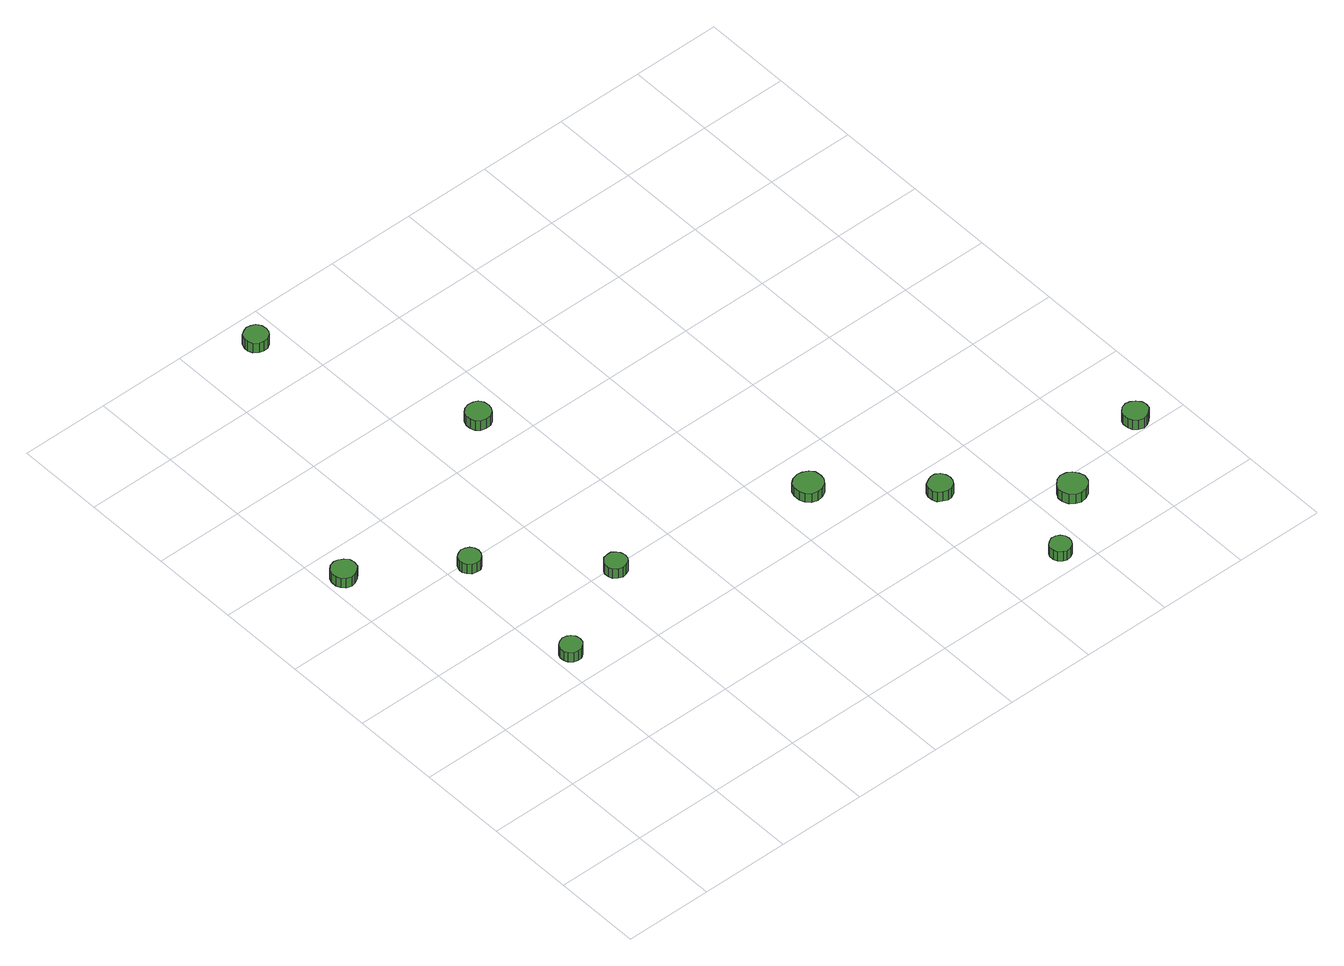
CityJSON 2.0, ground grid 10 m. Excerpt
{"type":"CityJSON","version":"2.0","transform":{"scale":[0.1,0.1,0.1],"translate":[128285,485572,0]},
"CityObjects":{
"tree1":{"type":"SolitaryVegetationObject","attributes":{"function":"something"},"geometry":[{"type":"MultiSurface","lod":"1","boundaries":[[[0,1,2,3,4,5,6,7,8,9,10,11,12,13,14]],[[15,16,17,18,19,20,21,22,23,24,25,26,27,28,29]],[[0,29,28,1]],[[1,28,27,2]],[[2,27,26,3]],[[3,26,25,4]],[[4,25,24,5]],[[5,24,23,6]],[[6,23,22,7]],[[7,22,21,8]],[[8,21,20,9]],[[9,20,19,10]],[[10,19,18,11]],[[11,18,17,12]],[[12,17,16,13]],[[13,16,15,14]],[[14,15,29,0]]]}]},
"tree2":{"type":"SolitaryVegetationObject","attributes":{"function":"something"},"geometry":[{"type":"MultiSurface","lod":"1","boundaries":[[[30,31,32,33,34,35,36,37,38,39,40,41,42,43,44]],[[45,46,47,48,49,50,51,52,53,54,55,56,57,58,59]],[[30,59,58,31]],[[31,58,57,32]],[[32,57,56,33]],[[33,56,55,34]],[[34,55,54,35]],[[35,54,53,36]],[[36,53,52,37]],[[37,52,51,38]],[[38,51,50,39]],[[39,50,49,40]],[[40,49,48,41]],[[41,48,47,42]],[[42,47,46,43]],[[43,46,45,44]],[[44,45,59,30]]]}]},
"tree3":{"type":"SolitaryVegetationObject","attributes":{"function":"something"},"geometry":[{"type":"MultiSurface","lod":"1","boundaries":[[[60,61,62,63,64,65,66,67,68,69,70,71,72,73,74]],[[75,76,77,78,79,80,81,82,83,84,85,86,87,88,89]],[[60,89,88,61]],[[61,88,87,62]],[[62,87,86,63]],[[63,86,85,64]],[[64,85,84,65]],[[65,84,83,66]],[[66,83,82,67]],[[67,82,81,68]],[[68,81,80,69]],[[69,80,79,70]],[[70,79,78,71]],[[71,78,77,72]],[[72,77,76,73]],[[73,76,75,74]],[[74,75,89,60]]]}]},
"tree4":{"type":"SolitaryVegetationObject","attributes":{"function":"something"},"geometry":[{"type":"MultiSurface","lod":"1","boundaries":[[[90,91,92,93,94,95,96,97,98,99,100,101,102,103,104]],[[105,106,107,108,109,110,111,112,113,114,115,116,117,118,119]],[[90,119,118,91]],[[91,118,117,92]],[[92,117,116,93]],[[93,116,115,94]],[[94,115,114,95]],[[95,114,113,96]],[[96,113,112,97]],[[97,112,111,98]],[[98,111,110,99]],[[99,110,109,100]],[[100,109,108,101]],[[101,108,107,102]],[[102,107,106,103]],[[103,106,105,104]],[[104,105,119,90]]]}]},
"tree5":{"type":"SolitaryVegetationObject","attributes":{"function":"something"},"geometry":[{"type":"MultiSurface","lod":"1","boundaries":[[[120,121,122,123,124,125,126,127,128,129,130,131,132,133,134]],[[135,136,137,138,139,140,141,142,143,144,145,146,147,148,149]],[[120,149,148,121]],[[121,148,147,122]],[[122,147,146,123]],[[123,146,145,124]],[[124,145,144,125]],[[125,144,143,126]],[[126,143,142,127]],[[127,142,141,128]],[[128,141,140,129]],[[129,140,139,130]],[[130,139,138,131]],[[131,138,137,132]],[[132,137,136,133]],[[133,136,135,134]],[[134,135,149,120]]]}]},
"tree6":{"type":"SolitaryVegetationObject","attributes":{"function":"something"},"geometry":[{"type":"MultiSurface","lod":"1","boundaries":[[[150,151,152,153,154,155,156,157,158,159,160,161,162,163,164]],[[165,166,167,168,169,170,171,172,173,174,175,176,177,178,179]],[[150,179,178,151]],[[151,178,177,152]],[[152,177,176,153]],[[153,176,175,154]],[[154,175,174,155]],[[155,174,173,156]],[[156,173,172,157]],[[157,172,171,158]],[[158,171,170,159]],[[159,170,169,160]],[[160,169,168,161]],[[161,168,167,162]],[[162,167,166,163]],[[163,166,165,164]],[[164,165,179,150]]]}]},
"tree7":{"type":"SolitaryVegetationObject","attributes":{"function":"something"},"geometry":[{"type":"MultiSurface","lod":"1","boundaries":[[[180,181,182,183,184,185,186,187,188,189,190,191,192,193,194]],[[195,196,197,198,199,200,201,202,203,204,205,206,207,208,209]],[[180,209,208,181]],[[181,208,207,182]],[[182,207,206,183]],[[183,206,205,184]],[[184,205,204,185]],[[185,204,203,186]],[[186,203,202,187]],[[187,202,201,188]],[[188,201,200,189]],[[189,200,199,190]],[[190,199,198,191]],[[191,198,197,192]],[[192,197,196,193]],[[193,196,195,194]],[[194,195,209,180]]]}]},
"tree8":{"type":"SolitaryVegetationObject","attributes":{"function":"something"},"geometry":[{"type":"MultiSurface","lod":"1","boundaries":[[[210,211,212,213,214,215,216,217,218,219,220,221,222,223,224]],[[225,226,227,228,229,230,231,232,233,234,235,236,237,238,239]],[[210,239,238,211]],[[211,238,237,212]],[[212,237,236,213]],[[213,236,235,214]],[[214,235,234,215]],[[215,234,233,216]],[[216,233,232,217]],[[217,232,231,218]],[[218,231,230,219]],[[219,230,229,220]],[[220,229,228,221]],[[221,228,227,222]],[[222,227,226,223]],[[223,226,225,224]],[[224,225,239,210]]]}]},
"tree9":{"type":"SolitaryVegetationObject","attributes":{"function":"something"},"geometry":[{"type":"MultiSurface","lod":"1","boundaries":[[[240,241,242,243,244,245,246,247,248,249,250,251,252,253,254]],[[255,256,257,258,259,260,261,262,263,264,265,266,267,268,269]],[[240,269,268,241]],[[241,268,267,242]],[[242,267,266,243]],[[243,266,265,244]],[[244,265,264,245]],[[245,264,263,246]],[[246,263,262,247]],[[247,262,261,248]],[[248,261,260,249]],[[249,260,259,250]],[[250,259,258,251]],[[251,258,257,252]],[[252,257,256,253]],[[253,256,255,254]],[[254,255,269,240]]]}]},
"tree10":{"type":"SolitaryVegetationObject","attributes":{"function":"something"},"geometry":[{"type":"MultiSurface","lod":"1","boundaries":[[[270,271,272,273,274,275,276,277,278,279,280,281,282,283,284]],[[285,286,287,288,289,290,291,292,293,294,295,296,297,298,299]],[[270,299,298,271]],[[271,298,297,272]],[[272,297,296,273]],[[273,296,295,274]],[[274,295,294,275]],[[275,294,293,276]],[[276,293,292,277]],[[277,292,291,278]],[[278,291,290,279]],[[279,290,289,280]],[[280,289,288,281]],[[281,288,287,282]],[[282,287,286,283]],[[283,286,285,284]],[[284,285,299,270]]]}]},
"tree11":{"type":"SolitaryVegetationObject","attributes":{"function":"something"},"geometry":[{"type":"MultiSurface","lod":"1","boundaries":[[[300,301,302,303,304,305,306,307,308,309,310,311,312,313,314]],[[315,316,317,318,319,320,321,322,323,324,325,326,327,328,329]],[[300,329,328,301]],[[301,328,327,302]],[[302,327,326,303]],[[303,326,325,304]],[[304,325,324,305]],[[305,324,323,306]],[[306,323,322,307]],[[307,322,321,308]],[[308,321,320,309]],[[309,320,319,310]],[[310,319,318,311]],[[311,318,317,312]],[[312,317,316,313]],[[313,316,315,314]],[[314,315,329,300]]]}]}
},
"vertices":[
[34,464,16],[33,470,16],[29,474,16],[24,477,16],[19,478,16],[13,476,16],[9,472,16],[7,467,16],[7,461,16],[9,456,16],[13,452,16],[19,450,16],[24,451,16],[29,454,16],[33,458,16],[33,458,3],[29,454,3],[24,451,3],[19,450,3],[13,452,3],[9,456,3],[7,461,3],[7,467,3],[9,472,3],[13,476,3],[19,478,3],[24,477,3],[29,474,3],[33,470,3],[34,464,3],
[125,231,25],[124,236,25],[121,240,25],[117,242,25],[112,243,25],[107,241,25],[103,238,25],[101,233,25],[101,228,25],[103,224,25],[107,220,25],[112,219,25],[117,219,25],[121,222,25],[124,226,25],[124,226,12],[121,222,12],[117,219,12],[112,219,12],[107,220,12],[103,224,12],[101,228,12],[101,233,12],[103,238,12],[107,241,12],[112,243,12],[117,242,12],[121,240,12],[124,236,12],[125,231,12],
[131,389,25],[130,394,25],[127,398,25],[123,400,25],[118,401,25],[113,399,25],[109,396,25],[107,391,25],[107,386,25],[109,382,25],[113,378,25],[118,377,25],[123,377,25],[127,380,25],[130,384,25],[130,384,12],[127,380,12],[123,377,12],[118,377,12],[113,378,12],[109,382,12],[107,386,12],[107,391,12],[109,396,12],[113,399,12],[118,401,12],[123,400,12],[127,398,12],[130,394,12],[131,389,12],
[235,289,25],[234,294,25],[231,298,25],[227,301,25],[222,301,25],[217,300,25],[213,296,25],[211,292,25],[211,287,25],[213,282,25],[217,279,25],[222,277,25],[227,278,25],[231,280,25],[234,284,25],[234,284,12],[231,280,12],[227,278,12],[222,277,12],[217,279,12],[213,282,12],[211,287,12],[211,292,12],[213,296,12],[217,300,12],[222,301,12],[227,301,12],[231,298,12],[234,294,12],[235,289,12],
[183,766,17],[182,771,17],[179,776,17],[174,778,17],[169,779,17],[164,777,17],[159,774,17],[157,768,17],[157,763,17],[159,758,17],[164,754,17],[169,753,17],[174,753,17],[179,756,17],[182,760,17],[182,760,4],[179,756,4],[174,753,4],[169,753,4],[164,754,4],[159,758,4],[157,763,4],[157,768,4],[159,774,4],[164,777,4],[169,779,4],[174,778,4],[179,776,4],[182,771,4],[183,766,4],
[276,539,19],[275,545,19],[272,550,19],[267,552,19],[261,553,19],[255,551,19],[251,547,19],[249,542,19],[249,536,19],[251,531,19],[255,527,19],[261,526,19],[267,526,19],[272,529,19],[275,534,19],[275,534,6],[272,529,6],[267,526,6],[261,526,6],[255,527,6],[251,531,6],[249,536,6],[249,542,6],[251,547,6],[255,551,6],[261,553,6],[267,552,6],[272,550,6],[275,545,6],[276,539,6],
[457,250,19],[456,257,19],[452,262,19],[446,265,19],[440,266,19],[433,264,19],[428,260,19],[426,254,19],[426,247,19],[428,241,19],[433,236,19],[440,234,19],[446,235,19],[452,238,19],[456,244,19],[456,244,7],[452,238,7],[446,235,7],[440,234,7],[433,236,7],[428,241,7],[426,247,7],[426,254,7],[428,260,7],[433,264,7],[440,266,7],[446,265,7],[452,262,7],[456,257,7],[457,250,7],
[579,18,25],[578,23,25],[575,27,25],[571,29,25],[566,30,25],[562,28,25],[558,25,25],[556,21,25],[556,16,25],[558,11,25],[562,8,25],[566,6,25],[571,7,25],[575,9,25],[578,13,25],[578,13,12],[575,9,12],[571,7,12],[566,6,12],[562,8,12],[558,11,12],[556,16,12],[556,21,12],[558,25,12],[562,28,12],[566,30,12],[571,29,12],[575,27,12],[578,23,12],[579,18,12],
[551,164,19],[550,169,19],[547,174,19],[542,177,19],[537,177,19],[532,175,19],[527,172,19],[525,167,19],[525,161,19],[527,156,19],[532,153,19],[537,151,19],[542,151,19],[547,154,19],[550,159,19],[550,159,6],[547,154,6],[542,151,6],[537,151,6],[532,153,6],[527,156,6],[525,161,6],[525,167,6],[527,172,6],[532,175,6],[537,177,6],[542,177,6],[547,174,6],[550,169,6],[551,164,6],
[652,78,19],[650,84,19],[646,90,19],[641,93,19],[634,94,19],[628,92,19],[623,87,19],[620,81,19],[620,75,19],[623,68,19],[628,64,19],[634,62,19],[641,63,19],[646,66,19],[650,71,19],[650,71,6],[646,66,6],[641,63,6],[634,62,6],[628,64,6],[623,68,6],[620,75,6],[620,81,6],[623,87,6],[628,92,6],[634,94,6],[641,93,6],[646,90,6],[650,84,6],[652,78,6],
[763,113,19],[762,118,19],[758,123,19],[753,126,19],[748,127,19],[742,125,19],[738,121,19],[736,116,19],[736,110,19],[738,105,19],[742,101,19],[748,99,19],[753,100,19],[758,103,19],[762,107,19],[762,107,6],[758,103,6],[753,100,6],[748,99,6],[742,101,6],[738,105,6],[736,110,6],[736,116,6],[738,121,6],[742,125,6],[748,127,6],[753,126,6],[758,123,6],[762,118,6],[763,113,6]
]}
